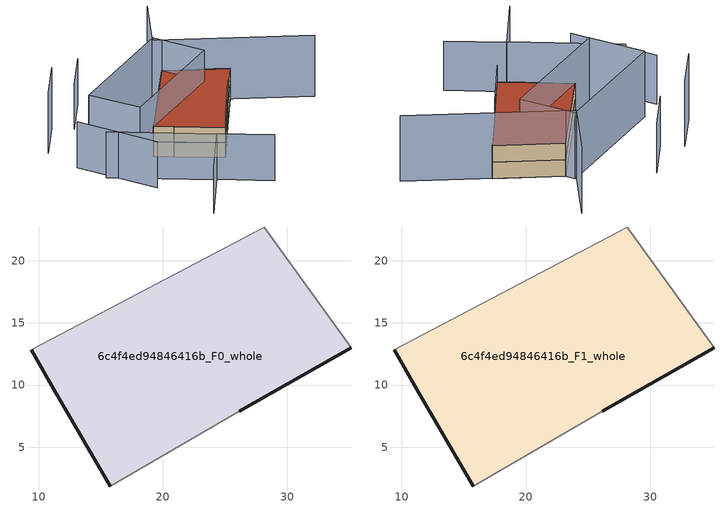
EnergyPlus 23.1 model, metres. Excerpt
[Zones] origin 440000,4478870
6c4f4ed94846416b_F0_whole
 floor ground (EU_floor_Construction): 26.14,7.9 35.13,13.02 28.15,22.71 9.41,12.85 11.22,9.66 15.76,1.88 z0
 wall outside (EU_wall_Construction): 35.13,13.02 26.14,7.9 / 15.76,1.88 11.22,9.66 9.41,12.85 z0:3
 wall adiabatic (EU_wall_Construction): 9.41,12.85 28.15,22.71 35.13,13.02 / 26.14,7.9 15.76,1.88 z0:3
6c4f4ed94846416b_F1_whole
 floor to 6c4f4ed94846416b_F0_whole (EU_floor_Construction): 26.14,7.9 35.13,13.02 28.15,22.71 9.41,12.85 11.21,9.66 15.75,1.88 z3
 wall outside (EU_wall_Construction): 35.13,13.02 26.14,7.9 / 15.76,1.88 11.22,9.66 9.41,12.85 z3:6
 wall adiabatic (EU_wall_Construction): 9.41,12.85 28.15,22.71 35.13,13.02 / 26.14,7.9 15.76,1.88 z3:6
 roof outside (EU_roof_Construction): 28.15,22.71 35.13,13.02 26.14,7.9 15.76,1.88 11.22,9.66 9.41,12.85 z6
shading: 15.73,1.88 26.26,7.97 / -3,-7.31 8.05,-1.06 / 8.05,-1.06 13.07,-9.94 / -1.56,15.63 7.92,-1.14 / -1.01,21.97 -0.07,6.12 / 19.3,34.55 10.99,30.05 z0:9; 43.81,0.93 27.16,24.1 / 27.16,24.1 37.7,31.68 / 9.09,33.56 0.8,29.12 / 3.77,22.61 28.02,24.47 / 28.02,24.47 28.79,14.34 / 28.79,14.34 4.55,12.48 / 4.55,12.48 3.77,22.61 z0:12
[Building]
EU S2 Campaign: North Axis=0; Terrain=City; Solar Distribution=FullExterior
[Site:Location]
Madrid: Latitude=40.5; Longitude=-3.5; Time Zone=1; Elevation=609
[SizingPeriod:WeatherFileDays]
AnnualSizingPeriod: Begin Month=1; Begin Day of Month=1; End Month=12; End Day of Month=31; Day of Week for Start Day=Monday; Use Weather File Daylight Saving Period=No; Use Weather File Rain and Snow Indicators=No
[MATERIAL]
EU_InternalMass_Material: Roughness=MediumRough; Thickness=0.1; Conductivity=1; Density=1800; Specific Heat=900; Thermal Absorptance=0.9; Solar Absorptance=0.7; Visible Absorptance=0.7
[MATERIAL:NOMASS] Roughness=MediumRough; Thermal Absorptance=0.9; Solar Absorptance=0.7; Visible Absorptance=0.7
Name | Thermal Resistance
EU_wall_NoMass | 0.419739
EU_roof_NoMass | 0.352165
EU_floor_NoMass | 0.608284
[CONSTRUCTION]
EU_wall_Construction: EU_wall_NoMass
EU_roof_Construction: EU_roof_NoMass
EU_floor_Construction: EU_floor_NoMass
EU_InternalMass_Construction: EU_InternalMass_Material
[ZONE] Type=1; Multiplier=1; Ceiling Height=autocalculate; Volume=799.68; Floor Area=autocalculate; Part of Total Floor Area=Yes
6c4f4ed94846416b_F0_whole; 6c4f4ed94846416b_F1_whole
[INTERNALMASS] Construction=EU_InternalMass_Construction; Surface Area=266.56
Name | Zone or ZoneList
6c4f4ed94846416b_F0_whole_EU_InternalMass | 6c4f4ed94846416b_F0_whole
6c4f4ed94846416b_F1_whole_EU_InternalMass | 6c4f4ed94846416b_F1_whole
[OTHEREQUIPMENT] Fuel Type=Electricity; Design Level Calculation Method=Watts/Area; Power per Zone Floor Area=1; Fraction Latent=0; Fraction Radiant=0; Fraction Lost=0; Carbon Dioxide Generation Rate=0; EndUse Subcategory=EU_Step8_InternalGains
Name | Zone or ZoneList or Space or SpaceList | Schedule
EU_Step8_InternalGain_6c4f4ed94846416b_F0_whole_f000 | 6c4f4ed94846416b_F0_whole | EU_Step8_GainSchedule_6c4f4ed94846416b_F0_whole_f000
EU_Step8_InternalGain_6c4f4ed94846416b_F1_whole_f000 | 6c4f4ed94846416b_F1_whole | EU_Step8_GainSchedule_6c4f4ed94846416b_F1_whole_f000
[ZONEVENTILATION:DESIGNFLOWRATE] Schedule=EU_AlwaysOn; Design Flow Rate Calculation Method=AirChanges/Hour; Air Changes per Hour=0.703302; Ventilation Type=Natural; Fan Pressure Rise=0; Fan Total Efficiency=1; Constant Term Coefficient=1; Temperature Term Coefficient=0; Velocity Term Coefficient=0; Velocity Squared Term Coefficient=0; Minimum Indoor Temperature=-100; Maximum Indoor Temperature=100; Delta Temperature=-100; Minimum Outdoor Temperature=-100; Maximum Outdoor Temperature=100; Maximum Wind Speed=40
Name | Zone or ZoneList or Space or SpaceList
EU_ConstantAir_6c4f4ed94846416b_F0_whole | 6c4f4ed94846416b_F0_whole
EU_ConstantAir_6c4f4ed94846416b_F1_whole | 6c4f4ed94846416b_F1_whole
[HVACTEMPLATE:THERMOSTAT] Constant Heating Setpoint=20; Constant Cooling Setpoint=50
EU_HeatOnly_6c4f4ed94846416b_F0_whole; EU_HeatOnly_6c4f4ed94846416b_F1_whole
[HVACTEMPLATE:ZONE:IDEALLOADSAIRSYSTEM] System Availability Schedule=EU_AlwaysOn; Maximum Heating Supply Air Temperature=50; Minimum Cooling Supply Air Temperature=13; Maximum Heating Supply Air Humidity Ratio=0.0156; Minimum Cooling Supply Air Humidity Ratio=0.0077; Heating Limit=NoLimit; Cooling Limit=NoLimit; Heating Availability Schedule=EU_AlwaysOn; Cooling Availability Schedule=EU_CoolingOff; Dehumidification Control Type=ConstantSensibleHeatRatio; Cooling Sensible Heat Ratio=0.7; Dehumidification Setpoint=60; Humidification Control Type=None; Humidification Setpoint=30; Outdoor Air Method=None; Outdoor Air Flow Rate per Person=0.00944; Outdoor Air Flow Rate per Zone Floor Area=0; Outdoor Air Flow Rate per Zone=0; Demand Controlled Ventilation Type=None; Outdoor Air Economizer Type=NoEconomizer; Heat Recovery Type=None; Sensible Heat Recovery Effectiveness=0.7; Latent Heat Recovery Effectiveness=0.65
Name | Template Thermostat
6c4f4ed94846416b_F0_whole | EU_HeatOnly_6c4f4ed94846416b_F0_whole
6c4f4ed94846416b_F1_whole | EU_HeatOnly_6c4f4ed94846416b_F1_whole
[SIZING:ZONE] Zone Cooling Design Supply Air Temperature Input Method=SupplyAirTemperature; Zone Cooling Design Supply Air Temperature=13; Zone Heating Design Supply Air Temperature Input Method=SupplyAirTemperature; Zone Heating Design Supply Air Temperature=50; Zone Cooling Design Supply Air Humidity Ratio=0.008; Zone Heating Design Supply Air Humidity Ratio=0.008; Cooling Design Air Flow Method=DesignDay; Cooling Design Air Flow Rate=0; Cooling Minimum Air Flow per Zone Floor Area=0.000762; Cooling Minimum Air Flow=0; Cooling Minimum Air Flow Fraction=0.2; Heating Design Air Flow Method=DesignDay; Heating Design Air Flow Rate=0; Heating Maximum Air Flow per Zone Floor Area=0.002032; Heating Maximum Air Flow=0.141576; Heating Maximum Air Flow Fraction=0.3; Account for Dedicated Outdoor Air System=No; Dedicated Outdoor Air System Control Strategy=NeutralSupplyAir; Dedicated Outdoor Air Low Setpoint Temperature for Design=autosize; Dedicated Outdoor Air High Setpoint Temperature for Design=autosize; Zone Load Sizing Method=Sensible Load Only No Latent Load; Zone Latent Cooling Design Supply Air Humidity Ratio Input Method=HumidityRatioDifference; Zone Cooling Design Supply Air Humidity Ratio Difference=0.005; Zone Latent Heating Design Supply Air Humidity Ratio Input Method=HumidityRatioDifference; Zone Humidification Design Supply Air Humidity Ratio Difference=0.005
6c4f4ed94846416b_F0_whole; 6c4f4ed94846416b_F1_whole
[SCHEDULE:CONSTANT]
Name | Hourly Value
EU_AlwaysOn | 1
EU_CoolingOff | 0
[SCHEDULE:FILE] Column Number=1; Rows to Skip at Top=0; Number of Hours of Data=8760; Column Separator=Comma; Interpolate to Timestep=No; Minutes per Item=60; Adjust Schedule for Daylight Savings=Yes
Name | File
EU_Step8_GainSchedule_6c4f4ed94846416b_F0_whole_f000 | ../../schedules/6c4f4ed94846416b/6c4f4ed94846416b_F0_whole_f000_gain.csv
EU_Step8_GainSchedule_6c4f4ed94846416b_F1_whole_f000 | ../../schedules/6c4f4ed94846416b/6c4f4ed94846416b_F1_whole_f000_gain.csv
